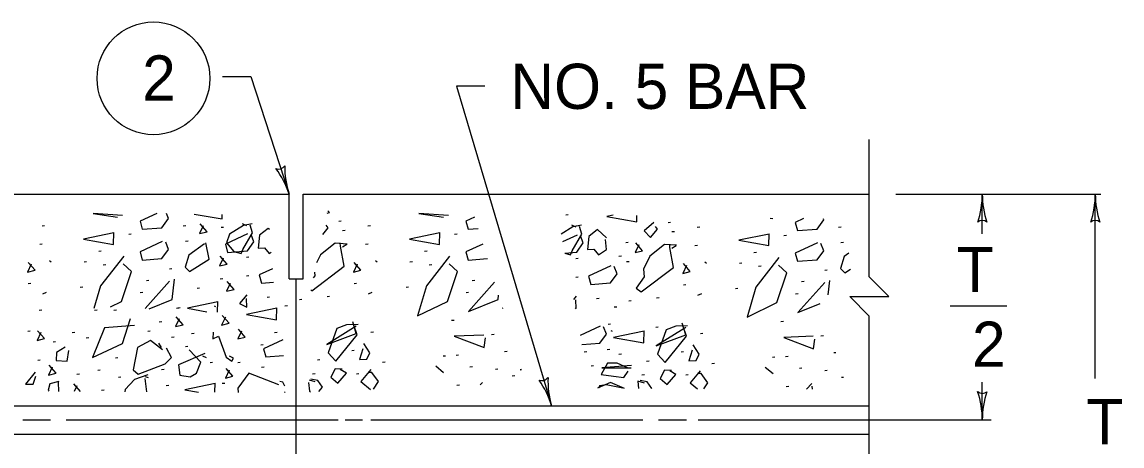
# Model space of a CAD drawing. Extents: x 1007 to 1035.5, y 1000.5 to 1021.5.
# Drawn here: x 1010.047 to 1014.914, y 1003.251 to 1005.128 of the extents above; entities that cross this region are included whole.
import ezdxf

# ---------------------------------------------------------------- set-up
doc = ezdxf.new("R2010")
doc.units = 0
doc.layers.add('Level 1', color=7, linetype='Continuous')

msp = doc.modelspace()

# ---------------------------------------------------------------- linework, layer by layer
at = {"layer": 'Level 1'}
for p, q in [((1010.9338, 1004.8876), (1011.0588, 1004.8876)), ((1011.0588, 1004.8876), (1011.2285, 1004.3668)), ((1012.0949, 1004.8439), (1011.9699, 1004.8439)), ((1011.9699, 1004.8439), (1012.39, 1003.4293)), ((1013.7958, 1004.1297), (1013.7958, 1004.6082)), ((1007.8208, 1004.3668), (1011.2285, 1004.3668)), ((1011.2285, 1003.9918), (1011.2285, 1004.3668)), ((1011.291, 1003.9918), (1011.291, 1004.3668)), ((1011.291, 1004.3668), (1013.7958, 1004.3668)), ((1013.9125, 1004.3668), (1014.8196, 1004.3668)), ((1014.2958, 1004.1907), (1014.2958, 1004.3668)), ((1014.2958, 1004.1997), (1014.2958, 1004.3668)), ((1014.7958, 1003.5507), (1014.7958, 1004.3668)), ((1011.2285, 1003.9918), (1011.291, 1003.9918)), ((1011.2598, 1001.8668), (1011.2598, 1003.9918)), ((1014.1538, 1003.8716), (1014.4038, 1003.8716)), ((1013.7958, 1003.066), (1013.7958, 1003.6963)), ((1014.2958, 1003.3668), (1014.2958, 1003.534)), ((1008.3838, 1003.4293), (1013.7958, 1003.4293)), ((1010.0497, 1003.3668), (1010.1729, 1003.3668)), ((1010.2422, 1003.3668), (1011.4458, 1003.3668)), ((1011.4763, 1003.3668), (1011.5527, 1003.3668)), ((1011.5898, 1003.3668), (1012.7933, 1003.3668)), ((1012.8632, 1003.3668), (1012.9864, 1003.3668)), ((1013.0388, 1003.3668), (1014.3354, 1003.3668)), ((1008.3677, 1003.3043), (1013.7958, 1003.3043))]:
    msp.add_line(p, q, dxfattribs=at)
for points in [[(1010.4913, 1004.2717), (1010.3609, 1004.28), (1010.4691, 1004.2648)], [(1010.6429, 1004.281), (1010.5689, 1004.2467)], [(1010.666, 1004.2176), (1010.6952, 1004.2578)], [(1010.6952, 1004.2578), (1010.6864, 1004.2802)], [(1010.8091, 1004.2779), (1010.9319, 1004.2562)], [(1010.9319, 1004.2562), (1010.9325, 1004.2756)], [(1011.3975, 1004.2824), (1011.4068, 1004.2848)], [(1011.4068, 1004.2848), (1011.3997, 1004.2927)], [(1011.9333, 1004.2717), (1011.8029, 1004.28), (1011.9111, 1004.2648)], [(1012.0493, 1004.2645), (1012.0109, 1004.2467)], [(1012.4638, 1004.2749), (1012.4527, 1004.2736)], [(1012.6628, 1004.2732), (1012.6339, 1004.2673)], [(1012.6339, 1004.2673), (1012.767, 1004.2437)], [(1012.767, 1004.2437), (1012.7678, 1004.2713)], [(1013.3574, 1004.2606), (1013.3684, 1004.2591)], [(1013.5048, 1004.2579), (1013.4683, 1004.241)], [(1013.5653, 1004.2119), (1013.5945, 1004.2521)], [(1013.5945, 1004.2521), (1013.5928, 1004.2563)], [(1010.1463, 1004.2262), (1010.1353, 1004.2248)], [(1010.5689, 1004.2467), (1010.5787, 1004.2106)], [(1010.5787, 1004.2106), (1010.666, 1004.2176)], [(1010.7716, 1004.2262), (1010.7605, 1004.2248)], [(1010.849, 1004.2261), (1010.8323, 1004.1914), (1010.8657, 1004.1997), (1010.8352, 1004.2343)], [(1010.9383, 1004.2193), (1010.9273, 1004.2179)], [(1011.0655, 1004.2342), (1011.0267, 1004.2273), (1010.9643, 1004.1884), (1010.9518, 1004.151), (1010.9837, 1004.1122), (1011.0169, 1004.1038), (1011.0238, 1004.1205), (1011.0668, 1004.1953), (1011.0558, 1004.2287)], [(1011.0211, 1004.2356), (1011.0405, 1004.2273)], [(1011.1362, 1004.2148), (1011.0973, 1004.1843)], [(1011.1416, 1004.2097), (1011.1362, 1004.2148)], [(1011.3772, 1004.1882), (1011.4011, 1004.2176)], [(1011.4011, 1004.2176), (1011.3928, 1004.2287)], [(1011.4591, 1004.2466), (1011.4479, 1004.2452)], [(1011.4761, 1004.2058), (1011.4649, 1004.2043)], [(1011.5883, 1004.2262), (1011.5773, 1004.2248)], [(1012.0109, 1004.2467), (1012.0207, 1004.2106)], [(1012.0207, 1004.2106), (1012.0648, 1004.2141)], [(1012.484, 1004.2216), (1012.4326, 1004.1895)], [(1012.4784, 1004.2299), (1012.4978, 1004.2216)], [(1012.5228, 1004.2285), (1012.484, 1004.2216)], [(1012.5242, 1004.1897), (1012.5131, 1004.223)], [(1012.6323, 1004.1731), (1012.5935, 1004.2091), (1012.5547, 1004.1786), (1012.5492, 1004.1218), (1012.5769, 1004.1232), (1012.5977, 1004.0982), (1012.6323, 1004.1218), (1012.6283, 1004.1661)], [(1012.8418, 1004.241), (1012.8002, 1004.2036), (1012.8279, 1004.1744), (1012.8584, 1004.2119), (1012.8501, 1004.223)], [(1012.9164, 1004.2409), (1012.9053, 1004.2395)], [(1012.9334, 1004.2001), (1012.9223, 1004.1987)], [(1013.0457, 1004.2205), (1013.0346, 1004.2191)], [(1013.4683, 1004.241), (1013.478, 1004.2049)], [(1013.478, 1004.2049), (1013.5653, 1004.2119)], [(1013.6709, 1004.2205), (1013.6598, 1004.2191)], [(1010.4535, 1004.1952), (1010.3189, 1004.1674), (1010.4521, 1004.1438), (1010.4535, 1004.1965)], [(1010.5299, 1004.1888), (1010.5188, 1004.1873)], [(1010.6674, 1004.1563), (1010.5689, 1004.1106), (1010.5787, 1004.0745), (1010.666, 1004.0814), (1010.6952, 1004.1217), (1010.6827, 1004.1536)], [(1010.8547, 1004.1468), (1010.7853, 1004.0955), (1010.7687, 1004.0428), (1010.7881, 1004.0234), (1010.8754, 1004.0788), (1010.8602, 1004.151)], [(1010.7818, 1004.1581), (1010.7707, 1004.1567)], [(1011.0452, 1004.1903), (1010.9467, 1004.1446), (1010.9564, 1004.1085), (1011.0438, 1004.1155), (1011.0729, 1004.1557), (1011.0604, 1004.1876)], [(1011.0973, 1004.1843), (1011.0918, 1004.1274)], [(1011.433, 1004.1496), (1011.3678, 1004.0969)], [(1011.4858, 1004.1454), (1011.433, 1004.1496)], [(1011.4566, 1004.1358), (1011.4552, 1004.151)], [(1011.8955, 1004.1952), (1011.7609, 1004.1674), (1011.8941, 1004.1438), (1011.8955, 1004.1965)], [(1011.9719, 1004.1888), (1011.9608, 1004.1873)], [(1012.5025, 1004.1847), (1012.439, 1004.1551)], [(1012.4812, 1004.1148), (1012.5242, 1004.1897)], [(1012.5011, 1004.1098), (1012.5303, 1004.15)], [(1012.5303, 1004.15), (1012.5178, 1004.1819)], [(1012.7292, 1004.1524), (1012.7181, 1004.151)], [(1012.776, 1004.1421), (1012.7593, 1004.1074), (1012.7927, 1004.1158), (1012.7621, 1004.1504)], [(1013.3528, 1004.1895), (1013.2183, 1004.1618), (1013.3514, 1004.1382), (1013.3528, 1004.1908)], [(1013.4293, 1004.1831), (1013.4182, 1004.1817)], [(1013.5668, 1004.1507), (1013.4683, 1004.1049), (1013.478, 1004.0688), (1013.5653, 1004.0758), (1013.5945, 1004.116), (1013.582, 1004.1479)], [(1013.6811, 1004.1524), (1013.67, 1004.151)], [(1010.1362, 1004.1445), (1010.1251, 1004.1431)], [(1010.3972, 1004.1138), (1010.3861, 1004.1124)], [(1011.0918, 1004.1274), (1011.1196, 1004.1288)], [(1011.1196, 1004.1288), (1011.1403, 1004.1038)], [(1011.1403, 1004.1038), (1011.1489, 1004.1097)], [(1011.4718, 1004.047), (1011.4566, 1004.1358)], [(1011.4649, 1004.1329), (1011.4843, 1004.1441)], [(1011.5782, 1004.1445), (1011.5671, 1004.1431)], [(1011.8392, 1004.1138), (1011.8281, 1004.1124)], [(1012.0859, 1004.1454), (1012.0109, 1004.1106)], [(1012.0109, 1004.1106), (1012.0207, 1004.0745)], [(1012.4483, 1004.1056), (1012.5011, 1004.1098)], [(1012.4484, 1004.1046), (1012.4743, 1004.0982)], [(1012.4743, 1004.0982), (1012.4812, 1004.1148)], [(1012.9431, 1004.1398), (1012.8903, 1004.1439), (1012.8252, 1004.0913), (1012.796, 1004.0343), (1012.8002, 1003.9997), (1012.7641, 1003.9498), (1012.7863, 1003.9331), (1012.9292, 1004.0413), (1012.9139, 1004.1301), (1012.9125, 1004.1453)], [(1012.9223, 1004.1273), (1012.9417, 1004.1384)], [(1013.0355, 1004.1388), (1013.0244, 1004.1374)], [(1013.2965, 1004.1082), (1013.2854, 1004.1068)], [(1013.7045, 1004.1045), (1013.6847, 1004.0898)], [(1013.7958, 1003.6963), (1013.7958, 1003.8263), (1013.7092, 1003.913), (1013.8825, 1003.913), (1013.7958, 1003.9997), (1013.7958, 1004.1297)], [(1010.0877, 1004.0559), (1010.071, 1004.0213), (1010.1043, 1004.0295), (1010.0738, 1004.0642)], [(1010.1755, 1004.065), (1010.1685, 1004.0705)], [(1010.3326, 1004.0662), (1010.3214, 1004.0648)], [(1010.4968, 1004.0913), (1010.3942, 1003.9596)], [(1010.4176, 1004.0526), (1010.4065, 1004.0512)], [(1010.5315, 1004.0234), (1010.4941, 1004.0581)], [(1010.9375, 1004.0831), (1010.9208, 1004.0484), (1010.9542, 1004.0568), (1010.9236, 1004.0914)], [(1011.0507, 1004.0866), (1011.0396, 1004.0853)], [(1011.3678, 1004.0969), (1011.35, 1004.0623)], [(1011.5297, 1004.0559), (1011.513, 1004.0213), (1011.5463, 1004.0295), (1011.5158, 1004.0642)], [(1011.6175, 1004.065), (1011.6105, 1004.0705)], [(1011.7746, 1004.0662), (1011.7634, 1004.0648)], [(1011.9388, 1004.0913), (1011.8362, 1003.9596), (1011.7973, 1003.8278), (1011.9291, 1003.8916), (1011.9735, 1004.0234), (1011.9361, 1004.0581)], [(1011.8596, 1004.0526), (1011.8485, 1004.0512)], [(1012.0207, 1004.0745), (1012.1058, 1004.0812)], [(1012.508, 1004.0809), (1012.4969, 1004.0796)], [(1012.6986, 1004.0912), (1012.6874, 1004.0898)], [(1012.7326, 1004.0673), (1012.7215, 1004.0659)], [(1012.987, 1004.0503), (1012.9703, 1004.0156), (1013.0037, 1004.0238), (1012.9732, 1004.0585)], [(1013.0748, 1004.0593), (1013.0678, 1004.0648)], [(1013.2319, 1004.0605), (1013.2208, 1004.0592)], [(1013.3962, 1004.0857), (1013.2935, 1003.9539), (1013.2547, 1003.8222), (1013.3864, 1003.8859), (1013.4308, 1004.0178), (1013.3934, 1004.0524)], [(1013.6847, 1004.0898), (1013.668, 1004.0372)], [(1010.4871, 1003.8916), (1010.5315, 1004.0234)], [(1010.7103, 1004.0356), (1010.6993, 1004.0342)], [(1011.0507, 1004.0049), (1011.0396, 1004.0036)], [(1011.1544, 1004.0354), (1011.0964, 1004.0085)], [(1011.0964, 1004.0085), (1011.1062, 1003.9724)], [(1011.329, 1003.9388), (1011.4718, 1004.047)], [(1011.3428, 1004.0053), (1011.3357, 1003.9954)], [(1011.341, 1004.0203), (1011.3428, 1004.0053)], [(1012.6523, 1004.0486), (1012.5538, 1004.0028), (1012.5635, 1003.9668), (1012.6508, 1003.9737), (1012.68, 1004.0139), (1012.6675, 1004.0458)], [(1013.3169, 1004.0469), (1013.3058, 1004.0455)], [(1013.6097, 1004.0299), (1013.5986, 1004.0285)], [(1013.668, 1004.0372), (1013.6874, 1004.0178)], [(1013.6874, 1004.0178), (1013.7129, 1004.0339)], [(1010.0851, 1003.9709), (1010.074, 1003.9695)], [(1010.3942, 1003.9596), (1010.3649, 1003.8603)], [(1010.6993, 1003.9804), (1010.5913, 1003.8599)], [(1010.6083, 1003.9845), (1010.5971, 1003.9832)], [(1010.7118, 1003.8999), (1010.7215, 1003.9901)], [(1010.9349, 1003.9913), (1010.9238, 1003.9899)], [(1010.9681, 1003.9708), (1010.9515, 1003.9362), (1010.9848, 1003.9444), (1010.9543, 1003.9791)], [(1011.1062, 1003.9724), (1011.1588, 1003.9766)], [(1011.5271, 1003.9709), (1011.516, 1003.9695)], [(1012.1379, 1003.9766), (1012.022, 1003.8473)], [(1012.0503, 1003.9845), (1012.0391, 1003.9832)], [(1012.508, 1003.9993), (1012.4969, 1003.9979)], [(1012.9844, 1003.9653), (1012.9733, 1003.9638)], [(1013.5987, 1003.9748), (1013.4793, 1003.8416)], [(1013.5076, 1003.9788), (1013.4964, 1003.9775)], [(1013.6139, 1003.9202), (1013.6208, 1003.9844)], [(1010.1533, 1003.9305), (1010.1367, 1003.9235)], [(1010.3155, 1003.9539), (1010.3044, 1003.9525)], [(1010.581, 1003.9301), (1010.5699, 1003.9287)], [(1010.8328, 1003.9505), (1010.8218, 1003.9491)], [(1011.0419, 1003.9208), (1011.0086, 1003.8819), (1011.0419, 1003.8653), (1011.0405, 1003.9041)], [(1011.1425, 1003.9097), (1011.1314, 1003.9083)], [(1011.3242, 1003.9423), (1011.329, 1003.9388)], [(1011.408, 1003.913), (1011.3969, 1003.9117)], [(1011.5953, 1003.9305), (1011.5787, 1003.9235)], [(1011.7575, 1003.9539), (1011.7464, 1003.9525)], [(1012.023, 1003.9301), (1012.0119, 1003.9287)], [(1012.1538, 1003.8999), (1012.1558, 1003.9185)], [(1012.4993, 1003.9151), (1012.4866, 1003.9002)], [(1012.8653, 1003.9073), (1012.8543, 1003.906)], [(1013.0526, 1003.9248), (1013.036, 1003.9178)], [(1013.2148, 1003.9483), (1013.2038, 1003.9468)], [(1013.4803, 1003.9244), (1013.4693, 1003.923)], [(1010.438, 1003.8678), (1010.4871, 1003.8916)], [(1010.6093, 1003.859), (1010.7118, 1003.8999)], [(1010.7409, 1003.862), (1010.7298, 1003.8606)], [(1010.7468, 1003.8623), (1010.7357, 1003.8608)], [(1010.9129, 1003.8888), (1010.7783, 1003.8611)], [(1010.7783, 1003.8611), (1010.8652, 1003.8458)], [(1010.8975, 1003.8723), (1010.9031, 1003.8682)], [(1010.9117, 1003.8433), (1010.9129, 1003.8903)], [(1011.1739, 1003.8618), (1011.0394, 1003.8341), (1011.1726, 1003.8105), (1011.1739, 1003.8633)], [(1011.2208, 1003.8723), (1011.2097, 1003.8708)], [(1011.2855, 1003.8994), (1011.2743, 1003.8981)], [(1012.022, 1003.8473), (1012.1538, 1003.8999)], [(1012.1736, 1003.8608), (1012.1718, 1003.8606)], [(1012.4936, 1003.8625), (1012.4993, 1003.8596)], [(1012.4993, 1003.8596), (1012.4978, 1003.8984)], [(1012.5998, 1003.904), (1012.5888, 1003.9026)], [(1012.6782, 1003.8666), (1012.667, 1003.8652)], [(1012.7428, 1003.8938), (1012.7317, 1003.8924)], [(1013.4793, 1003.8416), (1013.579, 1003.8815)], [(1010.1342, 1003.852), (1010.1231, 1003.8506)], [(1010.5438, 1003.785), (1010.4121, 1003.7739), (1010.3593, 1003.6435), (1010.4911, 1003.7045), (1010.5272, 1003.8155)], [(1010.3792, 1003.852), (1010.3681, 1003.8506)], [(1010.4643, 1003.852), (1010.4532, 1003.8506)], [(1010.7425, 1003.8145), (1010.7258, 1003.7798), (1010.7592, 1003.7881), (1010.7287, 1003.8228)], [(1010.9467, 1003.8213), (1010.9301, 1003.7866), (1010.9633, 1003.7949), (1010.9328, 1003.8296)], [(1010.1299, 1003.7532), (1010.1133, 1003.7185), (1010.1466, 1003.7268), (1010.116, 1003.7615)], [(1010.6651, 1003.8009), (1010.654, 1003.7996)], [(1011.0182, 1003.76), (1011.0015, 1003.7253), (1011.0348, 1003.7337), (1011.0043, 1003.7683)], [(1011.5259, 1003.7813), (1011.3956, 1003.7008)], [(1011.4399, 1003.7715), (1011.4011, 1003.6633)], [(1011.4829, 1003.7882), (1011.4399, 1003.7715)], [(1011.5343, 1003.7896), (1011.4829, 1003.7882)], [(1011.5259, 1003.7493), (1011.5107, 1003.8007)], [(1011.5301, 1003.7438), (1011.5134, 1003.7909)], [(1011.9583, 1003.8076), (1011.9473, 1003.8062)], [(1012.6046, 1003.7818), (1012.5163, 1003.7407)], [(1012.6323, 1003.7471), (1012.6198, 1003.7789)], [(1012.6509, 1003.7903), (1012.6398, 1003.7889)], [(1012.6588, 1003.7589), (1012.6532, 1003.7617)], [(1012.7991, 1003.7593), (1012.6645, 1003.7316), (1012.7977, 1003.708), (1012.7991, 1003.7607)], [(1012.8619, 1003.7767), (1012.8508, 1003.7753)], [(1012.9833, 1003.7756), (1012.8529, 1003.6951), (1012.9833, 1003.7437), (1012.968, 1003.795)], [(1012.9916, 1003.7839), (1012.9403, 1003.7825), (1012.8973, 1003.7658), (1012.8584, 1003.6577), (1012.8931, 1003.6216), (1012.9874, 1003.7381), (1012.9708, 1003.7853)], [(1013.4157, 1003.8019), (1013.4046, 1003.8005)], [(1010.0831, 1003.7601), (1010.072, 1003.7588)], [(1010.1954, 1003.7125), (1010.1843, 1003.7111)], [(1010.2805, 1003.7533), (1010.2694, 1003.7519)], [(1010.3418, 1003.7295), (1010.3307, 1003.7281)], [(1010.6687, 1003.6768), (1010.6159, 1003.7184), (1010.5577, 1003.6879), (1010.5383, 1003.588), (1010.5605, 1003.5686), (1010.6798, 1003.6144), (1010.7088, 1003.6435), (1010.6867, 1003.6851)], [(1010.614, 1003.7601), (1010.6029, 1003.7588)], [(1010.7195, 1003.7329), (1010.7084, 1003.7315)], [(1010.808, 1003.7499), (1010.7969, 1003.7485)], [(1010.8919, 1003.7545), (1010.8906, 1003.7253), (1010.9155, 1003.7378), (1010.9502, 1003.6449), (1010.9752, 1003.6268), (1010.9821, 1003.6408), (1010.9654, 1003.6491)], [(1011.2007, 1003.7214), (1011.1158, 1003.6819)], [(1011.1756, 1003.7533), (1011.1645, 1003.7519)], [(1011.3956, 1003.7008), (1011.5259, 1003.7493)], [(1011.4358, 1003.6273), (1011.5301, 1003.7438)], [(1011.602, 1003.7551), (1011.5908, 1003.7538)], [(1012.09, 1003.7424), (1011.9596, 1003.7368), (1012.0914, 1003.6869), (1012.0969, 1003.7299)], [(1012.1353, 1003.7449), (1012.1242, 1003.7435)], [(1012.6033, 1003.7068), (1012.6323, 1003.7471)], [(1013.0593, 1003.7494), (1013.0482, 1003.7481)], [(1013.5473, 1003.7368), (1013.4169, 1003.7312), (1013.5488, 1003.6813), (1013.5543, 1003.7243)], [(1013.5927, 1003.7393), (1013.5815, 1003.7378)], [(1010.2373, 1003.6893), (1010.1998, 1003.6657), (1010.1985, 1003.6297), (1010.247, 1003.6268), (1010.2539, 1003.674)], [(1010.6506, 1003.7059), (1010.6631, 1003.6879)], [(1010.8559, 1003.6602), (1010.7394, 1003.6103), (1010.7449, 1003.5644), (1010.7907, 1003.5575), (1010.8184, 1003.5742), (1010.8378, 1003.6227), (1010.7866, 1003.6768)], [(1010.7808, 1003.6921), (1010.7697, 1003.6907)], [(1011.1143, 1003.6988), (1011.1032, 1003.6975)], [(1011.1158, 1003.6819), (1011.1256, 1003.6459)], [(1011.4011, 1003.6633), (1011.4358, 1003.6273)], [(1011.5169, 1003.6734), (1011.5058, 1003.6721)], [(1011.5551, 1003.6813), (1011.5398, 1003.6342), (1011.5731, 1003.6356), (1011.5856, 1003.6633), (1011.5593, 1003.7049)], [(1012.1932, 1003.67), (1012.1821, 1003.6687)], [(1012.5238, 1003.7006), (1012.6033, 1003.7068)], [(1012.5454, 1003.6678), (1012.5343, 1003.6664)], [(1012.6475, 1003.678), (1012.6364, 1003.6766)], [(1012.9743, 1003.6678), (1012.9632, 1003.6664)], [(1013.0124, 1003.6757), (1012.9972, 1003.6285), (1013.0304, 1003.6299), (1013.0429, 1003.6577), (1013.0166, 1003.6993)], [(1013.6473, 1003.664), (1013.6394, 1003.663)], [(1010.1273, 1003.6308), (1010.1163, 1003.6294)], [(1010.4711, 1003.641), (1010.46, 1003.6396)], [(1010.8448, 1003.6504), (1010.8614, 1003.6435)], [(1010.8897, 1003.6206), (1010.8786, 1003.6192)], [(1011.0122, 1003.6206), (1011.0011, 1003.6192)], [(1011.1256, 1003.6459), (1011.2039, 1003.6522)], [(1011.3638, 1003.6326), (1011.3545, 1003.6314)], [(1011.653, 1003.6224), (1011.6419, 1003.621)], [(1011.9209, 1003.6496), (1011.9098, 1003.6483)], [(1011.9788, 1003.653), (1011.9677, 1003.6517)], [(1012.7281, 1003.5953), (1012.6795, 1003.6174), (1012.6379, 1003.6174), (1012.6088, 1003.5675), (1012.6643, 1003.5606), (1012.71, 1003.555), (1012.7294, 1003.5828)], [(1012.6986, 1003.6576), (1012.6874, 1003.6562)], [(1012.8211, 1003.6269), (1012.81, 1003.6255)], [(1013.1103, 1003.6168), (1013.0993, 1003.6153)], [(1013.3783, 1003.6439), (1013.3671, 1003.6426)], [(1013.4361, 1003.6473), (1013.425, 1003.646)], [(1010.1056, 1003.5783), (1010.0626, 1003.5256), (1010.0958, 1003.5256), (1010.1083, 1003.5603)], [(1010.1809, 1003.6001), (1010.1643, 1003.5654), (1010.1976, 1003.5738), (1010.1671, 1003.6084)], [(1010.3009, 1003.5695), (1010.2898, 1003.5682)], [(1010.3928, 1003.5866), (1010.3817, 1003.5852)], [(1010.6035, 1003.5658), (1010.5438, 1003.545)], [(1010.6753, 1003.5899), (1010.6642, 1003.5886)], [(1010.9637, 1003.5864), (1010.9471, 1003.5518), (1010.9803, 1003.5601), (1010.9498, 1003.5948)], [(1011.0501, 1003.5742), (1011.0015, 1003.5076)], [(1011.1832, 1003.5215), (1011.0501, 1003.5742)], [(1011.1178, 1003.6002), (1011.1066, 1003.5988)], [(1011.3433, 1003.5713), (1011.3323, 1003.5699)], [(1011.4635, 1003.5913), (1011.433, 1003.5926), (1011.4136, 1003.5565), (1011.4441, 1003.5288), (1011.4829, 1003.5732), (1011.4552, 1003.5898)], [(1011.5373, 1003.5713), (1011.5263, 1003.5699)], [(1011.5898, 1003.5898), (1011.5453, 1003.5371)], [(1011.5939, 1003.5773), (1011.5787, 1003.5773)], [(1011.6244, 1003.5371), (1011.5939, 1003.5773)], [(1011.9124, 1003.5759), (1011.8778, 1003.6051)], [(1012.04, 1003.602), (1012.0289, 1003.6006)], [(1012.1523, 1003.5918), (1012.1413, 1003.5903)], [(1012.2568, 1003.5903), (1012.2509, 1003.5884)], [(1012.2509, 1003.5884), (1012.2568, 1003.5901)], [(1012.5761, 1003.6065), (1012.5649, 1003.6051)], [(1012.7433, 1003.6078), (1012.6116, 1003.5967), (1012.7419, 1003.5967)], [(1012.8007, 1003.5657), (1012.7896, 1003.5643)], [(1012.9208, 1003.5856), (1012.8903, 1003.5869), (1012.8709, 1003.5508), (1012.9014, 1003.5232), (1012.9403, 1003.5675), (1012.9125, 1003.5842)], [(1012.9947, 1003.5657), (1012.9836, 1003.5643)], [(1013.0471, 1003.5842), (1013.0027, 1003.5314)], [(1013.0513, 1003.5717), (1013.036, 1003.5717)], [(1013.0818, 1003.5314), (1013.0513, 1003.5717)], [(1013.3698, 1003.5703), (1013.3351, 1003.5994)], [(1013.4973, 1003.5963), (1013.4863, 1003.5949)], [(1013.6097, 1003.5861), (1013.5986, 1003.5847)], [(1010.1693, 1003.527), (1010.1624, 1003.4979)], [(1010.2096, 1003.5368), (1010.1693, 1003.527)], [(1010.2095, 1003.493), (1010.2082, 1003.5339)], [(1010.3061, 1003.4925), (1010.276, 1003.5267)], [(1010.2898, 1003.5183), (1010.2774, 1003.4927)], [(1010.4847, 1003.5559), (1010.4736, 1003.5545)], [(1010.5438, 1003.545), (1010.5036, 1003.502)], [(1010.5992, 1003.491), (1010.5923, 1003.5506)], [(1010.6063, 1003.5533), (1010.5938, 1003.5575)], [(1010.6957, 1003.5185), (1010.6846, 1003.5171)], [(1010.9017, 1003.5283), (1010.7672, 1003.5006)], [(1010.9006, 1003.4894), (1010.9017, 1003.5297)], [(1010.9442, 1003.5287), (1010.933, 1003.5273)], [(1011.2013, 1003.5339), (1011.1874, 1003.5368)], [(1011.2103, 1003.5165), (1011.2013, 1003.5339)], [(1011.315, 1003.5327), (1011.3193, 1003.4941)], [(1011.3443, 1003.5358), (1011.319, 1003.5427)], [(1011.3553, 1003.5413), (1011.3248, 1003.5468)], [(1011.3762, 1003.5122), (1011.3553, 1003.5413)], [(1011.5453, 1003.5371), (1011.5888, 1003.5019)], [(1011.6013, 1003.5024), (1011.6244, 1003.5371)], [(1011.9822, 1003.5203), (1011.9711, 1003.5189)], [(1012.0844, 1003.533), (1012.0738, 1003.5219)], [(1012.2272, 1003.5612), (1012.2161, 1003.5598)], [(1012.6504, 1003.5328), (1012.5924, 1003.5072)], [(1012.6018, 1003.5176), (1012.5988, 1003.5071)], [(1012.631, 1003.5218), (1012.6018, 1003.5176)], [(1012.7045, 1003.5078), (1012.631, 1003.5218)], [(1012.7128, 1003.5065), (1012.6504, 1003.5328)], [(1012.8016, 1003.5301), (1012.7711, 1003.5384)], [(1012.7711, 1003.5384), (1012.7747, 1003.5062)], [(1012.8127, 1003.5356), (1012.7822, 1003.5412)], [(1012.8335, 1003.5065), (1012.8127, 1003.5356)], [(1013.0027, 1003.5314), (1013.0355, 1003.5049)], [(1013.064, 1003.5048), (1013.0818, 1003.5314)], [(1013.5418, 1003.5273), (1013.5181, 1003.5024)], [(1013.6813, 1003.5552), (1013.6734, 1003.5541)], [(1010.1624, 1003.4979), (1010.1658, 1003.4933)], [(1010.4098, 1003.4981), (1010.3988, 1003.4967)], [(1010.5036, 1003.502), (1010.5014, 1003.4915)], [(1010.7672, 1003.5006), (1010.8283, 1003.4898)], [(1011.0015, 1003.5076), (1011.0035, 1003.4888)], [(1011.208, 1003.4878), (1011.2114, 1003.4913)], [(1011.3193, 1003.4941), (1011.3232, 1003.491)], [(1011.3607, 1003.4926), (1011.3762, 1003.5122)], [(1012.8331, 1003.5059), (1012.8335, 1003.5065)], [(1013.4395, 1003.5146), (1013.4284, 1003.5133)], [(1013.5443, 1003.5023), (1013.5432, 1003.5162)]]:
    msp.add_lwpolyline(points, dxfattribs=at)
msp.add_circle((1010.6283, 1004.8788), 0.2495, dxfattribs=at)
for centre, radius, start, end in [((1011.1825, 1004.5081), 0.0312, 246.8208, 328.9375), ((1011.5999, 1004.4878), 0.3906, 179.3934, 198.0401), ((1010.8571, 1004.2458), 0.3906, 18.0462, 36.715), ((1010.8571, 1004.2458), 0.3906, 18.034, 18.0462), ((1013.9052, 1004.3668), 0.3906, 341.3472, 359.9939), ((1014.6865, 1004.3668), 0.3906, 179.9878, 180), ((1014.6865, 1004.3668), 0.3906, 180, 198.6688), ((1014.4052, 1004.3668), 0.3906, 341.3472, 359.9939), ((1015.1865, 1004.3668), 0.3906, 179.9878, 180), ((1015.1865, 1004.3668), 0.3906, 180, 198.6688), ((1014.2958, 1004.2183), 0.0312, 48.7746, 130.8913), ((1014.7958, 1004.2183), 0.0312, 48.7746, 130.8913), ((1012.3478, 1003.5717), 0.0312, 245.3142, 327.4309), ((1012.0155, 1003.3181), 0.3906, 16.5396, 35.2084), ((1012.7645, 1003.5405), 0.3906, 177.8868, 196.5335), ((1014.2959, 1003.5154), 0.0312, 228.7746, 310.8913), ((1013.9052, 1003.3668), 0.3906, 0, 18.6688), ((1014.6865, 1003.3668), 0.3906, 161.3472, 179.9939), ((1012.0155, 1003.3181), 0.3906, 16.5274, 16.5396), ((1013.9052, 1003.3668), 0.3906, 359.9878, 0)]:
    msp.add_arc(centre, radius, start, end, dxfattribs=at)

# ---------------------------------------------------------------- texts
for s, p in [('2', (1010.5785, 1004.7805)), ('NO. 5 BAR', (1012.2077, 1004.7436)), ('T', (1014.1828, 1003.9327)), ('2', (1014.2503, 1003.6018)), ('T', (1014.7567, 1003.2591))]:
    msp.add_text(s, height=0.2, dxfattribs=at).set_placement(p)

doc.saveas('drawing.dxf')
